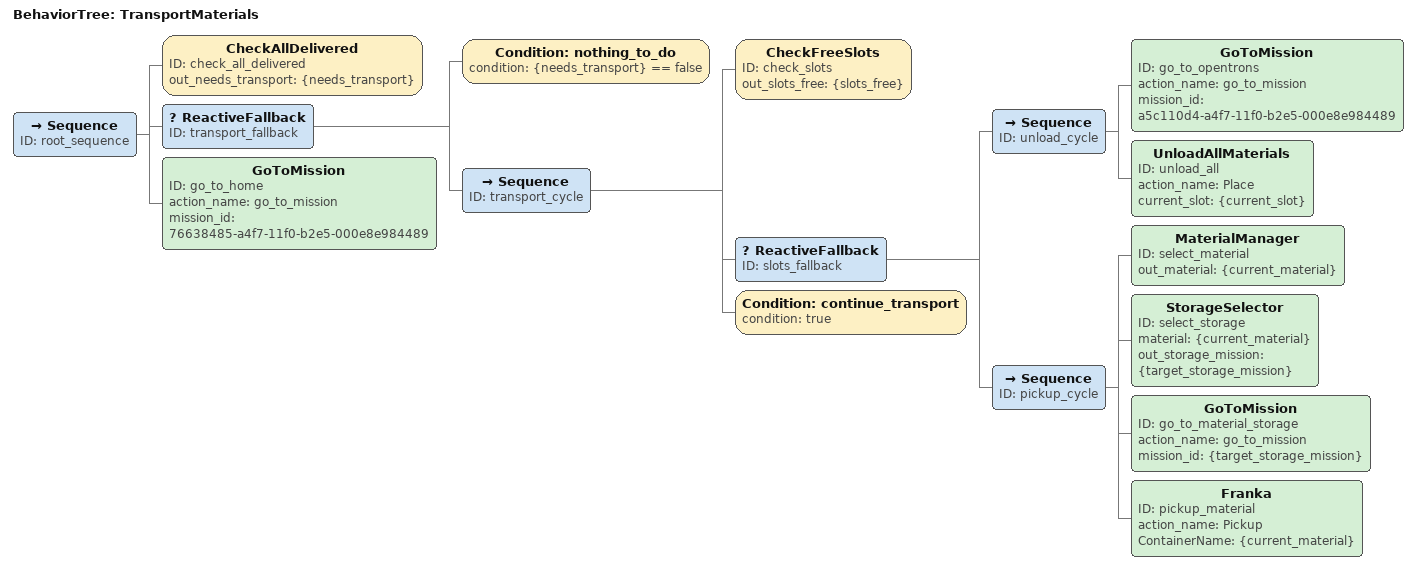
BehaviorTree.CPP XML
<root BTCPP_format="4">
  <BehaviorTree ID="TransportMaterials">

    <Sequence ID="root_sequence">

      <!-- 1. Check if everything is already in the correct place -->
      <CheckAllDelivered ID="check_all_delivered"
                         out_needs_transport="{needs_transport}" />

      <ReactiveFallback ID="transport_fallback">

        <!-- If nothing left to transport → success -->
        <Condition ID="nothing_to_do" condition="{needs_transport} == false" />

        <!-- Otherwise continue transport cycle -->
        <Sequence ID="transport_cycle">

          <!-- 2. Ensure MiR has slots or unload first -->
          <CheckFreeSlots ID="check_slots"
                          out_slots_free="{slots_free}" />

          <ReactiveFallback ID="slots_fallback">

            <!-- If no free slots, go unload at Opentrons -->
            <Sequence ID="unload_cycle">
              <GoToMission ID="go_to_opentrons"
                           action_name="go_to_mission"
                           mission_id="a5c110d4-a4f7-11f0-b2e5-000e8e984489" />
              <UnloadAllMaterials ID="unload_all"
                                  action_name="Place"
                                  current_slot="{current_slot}" />
            </Sequence>

            <!-- If slots available, continue normal pickup sequence -->
            <Sequence ID="pickup_cycle">

              <!-- 3. Select next material -->
              <MaterialManager ID="select_material"
                               out_material="{current_material}" />

              <!-- 4. Determine where to pick that material up -->
              <StorageSelector ID="select_storage"
                               material="{current_material}"
                               out_storage_mission="{target_storage_mission}" />

              <!-- 5. Go to correct storage -->
              <GoToMission ID="go_to_material_storage"
                           action_name="go_to_mission"
                           mission_id="{target_storage_mission}" />

              <!-- 6. Pick up the material using Franka -->
              <Franka ID="pickup_material"
                      action_name="Pickup"
                      ContainerName="{current_material}" />

            </Sequence>

          </ReactiveFallback>

          <!-- This dummy condition forces the Sequence to continue looping -->
          <Condition ID="continue_transport" condition="true" />

        </Sequence>

      </ReactiveFallback>

      <!-- 7. Once all cycles done and materials delivered, go home -->
      <GoToMission ID="go_to_home"
                   action_name="go_to_mission"
                   mission_id="76638485-a4f7-11f0-b2e5-000e8e984489" />

    </Sequence>

  </BehaviorTree>
</root>
